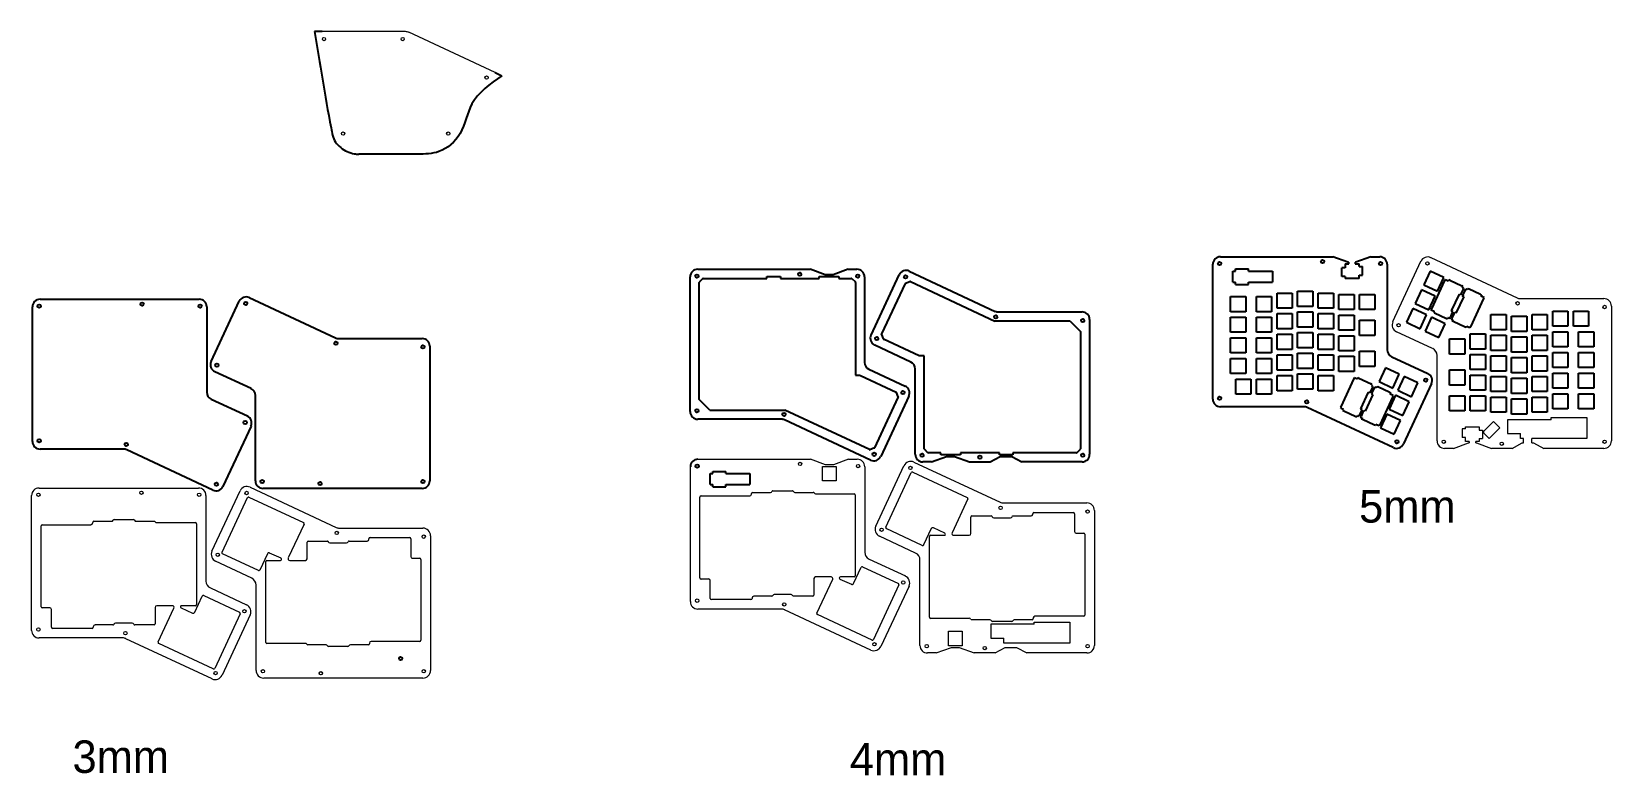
# Model space of a CAD drawing. Header units: millimetres. Extents: x -382 to 1077, y -81 to 606.
import ezdxf

# ---------------------------------------------------------------- set-up
doc = ezdxf.new("R2010")
doc.units = ezdxf.units.MM
doc.layers.get('0').update_dxf_attribs({"lineweight": 25, "true_color": 0xffffff})
doc.layers.add('隅弇啣2mm', color=4, linetype='Continuous')

msp = doc.modelspace()

# ---------------------------------------------------------------- linework, layer by layer
for p, q in [((-113.5, 605.7), (-120.5, 605.7)), ((46.2, 568), (52.5, 565)), ((-25.4, 492.6), (-79.6, 492.6)), ((923.3, 376.1), (923.7, 377)), ((923.7, 377), (924.6, 376.6)), ((927.2, 376.7), (926.8, 375.8)), ((928.1, 376.3), (927.2, 376.7)), ((940, 370.7), (939.1, 371.1)), ((939.6, 369.8), (940, 370.7)), ((940.9, 369), (940, 369.4)), ((940.5, 368.1), (940.9, 369)), ((942.2, 367.3), (942.6, 368.2)), ((942.6, 368.2), (943.5, 367.8)), ((944, 367.7), (944.4, 368.6)), ((944.4, 368.6), (945.3, 368.2)), ((937.9, 362.6), (937, 363.1)), ((938.4, 363.6), (937.9, 362.6)), ((940.1, 362.8), (939.6, 361.8)), ((939.6, 361.8), (940.5, 361.4)), ((956.4, 363.1), (957.3, 362.6)), ((957.3, 362.6), (956.9, 361.7)), ((959.8, 360.2), (958.8, 360.6)), ((959.3, 359.3), (959.8, 360.2)), ((911.1, 349.9), (910.7, 349)), ((910.7, 349), (911.6, 348.6)), ((913.5, 347.5), (913.1, 346.6)), ((913.1, 346.6), (914, 346.1)), ((925.1, 341), (926, 340.6)), ((926, 340.6), (926.4, 341.5)), ((926.9, 341.4), (927.8, 341)), ((927.8, 341), (928.3, 341.9)), ((929.5, 340.2), (930, 341.1)), ((930.4, 339.8), (929.5, 340.2)), ((930.8, 347.4), (929.9, 347.8)), ((930.4, 346.4), (930.8, 347.4)), ((930.4, 338.5), (930.8, 339.4)), ((931.3, 338.1), (930.4, 338.5)), ((932.1, 345.7), (932.5, 346.6)), ((932.5, 346.6), (933.4, 346.1)), ((943.3, 332.5), (942.3, 332.9)), ((943.7, 333.4), (943.3, 332.5)), ((946.7, 332.2), (945.8, 332.6)), ((947.1, 333.1), (946.7, 332.2)), ((839.5, 285.6), (839.9, 286.5)), ((839.9, 286.5), (840.8, 286.1)), ((843.3, 286.2), (842.9, 285.3)), ((844.2, 285.8), (843.3, 286.2)), ((856.2, 280.2), (855.3, 280.7)), ((855.8, 279.3), (856.2, 280.2)), ((857.1, 278.5), (856.1, 279)), ((856.6, 277.6), (857.1, 278.5)), ((858.3, 276.8), (858.8, 277.7)), ((858.8, 277.7), (859.7, 277.3)), ((860.2, 277.3), (860.6, 278.2)), ((860.6, 278.2), (861.5, 277.8)), ((854.1, 272.2), (853.2, 272.6)), ((854.5, 273.1), (854.1, 272.2)), ((856.2, 272.3), (855.8, 271.4)), ((855.8, 271.4), (856.7, 271)), ((872.6, 272.6), (873.5, 272.2)), ((873.5, 272.2), (873.1, 271.3)), ((875.9, 269.7), (875, 270.2)), ((875.5, 268.8), (875.9, 269.7)), ((827.3, 259.5), (826.8, 258.6)), ((826.8, 258.6), (827.7, 258.1)), ((829.7, 257), (829.3, 256.1)), ((829.3, 256.1), (830.2, 255.7)), ((841.3, 250.5), (842.2, 250.1)), ((842.2, 250.1), (842.6, 251)), ((843.1, 251), (844, 250.6)), ((844, 250.6), (844.4, 251.5)), ((845.7, 249.8), (846.1, 250.7)), ((846.6, 249.3), (845.7, 249.8)), ((847, 256.9), (846.1, 257.3)), ((846.5, 256), (847, 256.9)), ((846.6, 248.1), (847, 249)), ((848.2, 255.2), (848.7, 256.1)), ((848.7, 256.1), (849.6, 255.7)), ((847.5, 247.6), (846.6, 248.1)), ((859.4, 242.1), (858.5, 242.5)), ((859.8, 243), (859.4, 242.1)), ((862.9, 241.8), (862, 242.2)), ((863.3, 242.7), (862.9, 241.8))]:
    msp.add_line(p, q)
at = {"linetype": 'Continuous', "lineweight": 0}
msp.add_line((-36.4, 605.7), (-113.5, 605.7), dxfattribs=at)
at = {"color": 0, "linetype": 'Continuous', "lineweight": 0}
for p, q in [((46.2, 568), (-33.4, 605.1)), ((233.6, 211), (337.5, 211)), ((351.4, 205.9), (337.5, 211)), ((348.7, 190.9), (348.7, 204.4)), ((348.7, 204.4), (361.4, 204.4)), ((358.7, 205.9), (351.4, 205.9)), ((351.9, 205.9), (351.4, 205.9)), ((358.7, 205.9), (357.9, 205.9)), ((372.6, 211), (358.7, 205.9)), ((361.4, 204.4), (361.4, 190.9)), ((372.6, 211), (380.7, 211)), ((397.9, 149.2), (423.8, 204.9)), ((433.1, 208.3), (512.7, 171.2)), ((226.6, 79.6), (226.6, 204)), ((361.4, 190.9), (348.7, 190.9)), ((387.7, 204), (387.7, 125.1)), ((407.2, 148.2), (430.7, 198.6)), ((432, 199.1), (482.4, 175.6)), ((-381.9, 53), (-381.9, 177.4)), ((-374.9, 184.4), (-227.8, 184.4)), ((-220.8, 177.4), (-220.8, 98.5)), ((-215.3, 126.1), (-189.3, 181.7)), ((-206, 125.1), (-182.5, 175.5)), ((-181.1, 176), (-130.7, 152.5)), ((-180, 185.1), (-100.5, 148)), ((235.5, 101.4), (235.5, 176.1)), ((236.5, 177.1), (281.5, 177.1)), ((283.1, 178.7), (283.1, 179.3)), ((284.1, 180.3), (300.6, 180.3)), ((302.9, 181.9), (320.8, 181.9)), ((323.2, 180.3), (340, 180.3)), ((342.2, 179), (377.8, 179)), ((378.8, 178), (378.8, 112.7)), ((378.8, 178), (378.8, 103.3)), ((482.9, 174.3), (468.3, 143)), ((515.7, 170.6), (592.8, 170.6)), ((542.9, 160.1), (542.9, 160.7)), ((543.9, 161.8), (580.4, 161.8)), ((581.5, 160.7), (581.5, 144.2)), ((599.8, 163.6), (599.8, 39.1)), ((-373, 74.8), (-373, 149.5)), ((-372, 150.5), (-327, 150.5)), ((-325.4, 152.1), (-325.4, 152.7)), ((-324.4, 153.7), (-307.9, 153.7)), ((-305.6, 155.3), (-287.7, 155.3)), ((-285.3, 153.7), (-268.5, 153.7)), ((-266.3, 152.5), (-230.7, 152.5)), ((-229.7, 151.4), (-229.7, 86.1)), ((-229.7, 151.4), (-229.7, 76.8)), ((-130.2, 151.1), (-144.8, 119.8)), ((-97.5, 147.4), (-20.4, 147.4)), ((440.8, 131.4), (407.6, 146.9)), ((449.1, 146.9), (442.1, 131.9)), ((461.6, 142.7), (451.1, 147.6)), ((485.7, 142.3), (485.7, 157.6)), ((486.7, 158.6), (504.4, 158.6)), ((506.8, 157), (522.3, 157)), ((524.6, 158.6), (541.3, 158.6)), ((-127.4, 119.1), (-127.4, 134.4)), ((-126.4, 135.4), (-108.7, 135.4)), ((-106.4, 133.8), (-90.9, 133.8)), ((-88.5, 135.4), (-71.8, 135.4)), ((-70.3, 136.9), (-70.3, 137.6)), ((-69.3, 138.6), (-32.7, 138.6)), ((-31.7, 137.6), (-31.7, 121.1)), ((-13.4, 140.4), (-13.4, 16)), ((434.7, 124.4), (401.2, 139.9)), ((447.6, 65.1), (447.6, 139.8)), ((448.6, 140.8), (461.2, 140.8)), ((469.7, 140.8), (484.2, 140.8)), ((583, 142.7), (589.9, 142.7)), ((590.9, 141.7), (590.9, 67)), ((-178.5, 101.2), (-211.9, 116.8)), ((-172.4, 108.2), (-205.5, 123.7)), ((-164, 123.7), (-171, 108.7)), ((-164.5, 117.6), (-152, 117.6)), ((-151.5, 119.6), (-162, 124.4)), ((-143.5, 117.6), (-129, 117.6)), ((-30.2, 119.5), (-23.3, 119.5)), ((-22.3, 118.5), (-22.3, 43.8)), ((391.8, 118.8), (425.2, 103.2)), ((438.7, 39.1), (438.7, 118)), ((447.6, 65.1), (447.6, 130.4)), ((-165.5, 41.9), (-165.6, 107.2)), ((-165.5, 41.9), (-165.5, 116.6)), ((356.7, 102.3), (342.2, 102.3)), ((377.8, 102.3), (365.2, 102.3)), ((377.3, 96.3), (384.3, 111.2)), ((385.6, 111.7), (418.8, 96.2)), ((-216.7, 92.2), (-183.3, 76.6)), ((-174.5, 16), (-174.5, 94.8)), ((243.4, 100.4), (236.5, 100.4)), ((245, 82.4), (245, 98.9)), ((340.7, 100.8), (340.7, 85.6)), ((343.5, 68.9), (358.1, 100.2)), ((364.8, 100.4), (375.3, 95.5)), ((419.3, 94.9), (395.8, 44.5)), ((428.6, 93.9), (402.6, 38.2)), ((-365.1, 73.8), (-372, 73.8)), ((-267.8, 74.2), (-267.8, 59)), ((-251.8, 75.7), (-266.3, 75.7)), ((-265, 42.3), (-250.4, 73.6)), ((-243.7, 73.8), (-233.2, 68.9)), ((-230.7, 75.7), (-243.3, 75.7)), ((-231.2, 69.7), (-224.2, 84.6)), ((-222.9, 85.1), (-189.7, 69.7)), ((282.6, 81.4), (246, 81.4)), ((283.6, 83), (283.6, 82.4)), ((301.8, 84.5), (285.1, 84.5)), ((319.6, 86.1), (304.1, 86.1)), ((339.7, 84.5), (322, 84.5)), ((-363.5, 55.8), (-363.5, 72.3)), ((-288.9, 59.6), (-304.4, 59.6)), ((-189.2, 68.3), (-212.7, 17.9)), ((-180, 67.3), (-205.9, 11.6)), ((310.8, 72.6), (233.6, 72.6)), ((393.3, 34.8), (313.7, 71.9)), ((394.4, 44), (344, 67.5)), ((484.2, 64.1), (448.6, 64.1)), ((503.2, 62.8), (486.4, 62.8)), ((504, 58.7), (504, 45.9)), ((544.2, 58.7), (504, 58.7)), ((523.5, 61.2), (505.6, 61.2)), ((542.3, 62.8), (525.8, 62.8)), ((543.4, 64.5), (543.4, 63.8)), ((544.2, 60.7), (577, 60.7)), ((544.2, 58.7), (544.2, 60.7)), ((589.9, 66), (544.9, 66)), ((577, 60.7), (577, 41.2)), ((-297.7, 46), (-374.9, 46)), ((-326, 54.8), (-362.5, 54.8)), ((-324.9, 56.4), (-324.9, 55.8)), ((-306.7, 58), (-323.4, 58)), ((-215.2, 8.2), (-294.8, 45.3)), ((-268.8, 58), (-286.5, 58)), ((465, 38.7), (465, 52.2)), ((465, 52.2), (477.7, 52.2)), ((477.7, 52.2), (477.7, 38.7)), ((504, 45.9), (516, 45.9)), ((516, 41.2), (516, 45.9)), ((-214.1, 17.4), (-264.5, 40.9)), ((-129, 40.9), (-164.5, 40.9)), ((-109.9, 39.6), (-126.8, 39.6)), ((-89.7, 38.1), (-107.6, 38.1)), ((-70.8, 39.6), (-87.3, 39.6)), ((-69.8, 41.3), (-69.8, 40.7)), ((-23.3, 42.8), (-68.3, 42.8)), ((453.8, 32.1), (445.7, 32.1)), ((453.8, 32.1), (467.7, 37.2)), ((477.7, 38.7), (465, 38.7)), ((467.7, 37.2), (475, 37.2)), ((467.7, 37.2), (468.5, 37.2)), ((474.5, 37.2), (475, 37.2)), ((475, 37.2), (488.9, 32.1)), ((508, 32.1), (488.9, 32.1)), ((508, 32.1), (517.3, 37.2)), ((577, 41.2), (516, 41.2)), ((517.3, 37.2), (528, 37.2)), ((517.3, 37.2), (518.8, 37.2)), ((526.5, 37.2), (528, 37.2)), ((528, 37.2), (537.3, 32.1)), ((592.8, 32.1), (537.3, 32.1)), ((-20.4, 9), (-167.5, 9))]:
    msp.add_line(p, q, dxfattribs=at)
at = {"color": 0}
for p, q in [((716.2, 397.9), (820.1, 397.9)), ((834, 392.8), (820.1, 397.9)), ((855.2, 397.9), (841.3, 392.8)), ((855.2, 397.9), (863.3, 397.9)), ((233.4, 386.3), (337.3, 386.3)), ((351.2, 381.2), (337.3, 386.3)), ((358.5, 381.2), (351.2, 381.2)), ((372.4, 386.3), (358.5, 381.2)), ((372.4, 386.3), (380.5, 386.3)), ((393.5, 325.6), (419.4, 381.3)), ((428.7, 384.6), (508.3, 347.5)), ((709.2, 266.4), (709.2, 390.9)), ((727.6, 384.6), (730.1, 384.6)), ((727.6, 374.4), (727.6, 384.6)), ((730.1, 384.6), (730.1, 386.6)), ((730.1, 386.6), (742.1, 386.6)), ((742.1, 384.6), (742.1, 386.6)), ((742.1, 384.6), (764.2, 384.6)), ((764.2, 384.6), (764.2, 374.4)), ((831.5, 387.7), (828.5, 387.7)), ((828.5, 379.8), (828.5, 387.7)), ((831.5, 379.8), (828.5, 379.8)), ((831.5, 391.3), (831.5, 387.7)), ((831.5, 391.3), (834.8, 391.3)), ((831.5, 379.8), (831.5, 377.8)), ((834, 392.8), (834.8, 392.8)), ((834.8, 391.3), (834.8, 392.8)), ((840.8, 392.8), (841.3, 392.8)), ((840.8, 392.8), (840.8, 391.3)), ((840.8, 391.3), (844.3, 391.3)), ((844.3, 388.8), (844.3, 391.3)), ((844.3, 388.8), (847.3, 388.8)), ((844.3, 377.8), (844.3, 380.8)), ((844.3, 380.8), (847.3, 380.8)), ((847.3, 380.8), (847.3, 388.8)), ((870.3, 390.9), (870.3, 312)), ((910, 384.6), (904.1, 371.9)), ((922.6, 378.7), (910, 384.6)), ((226.4, 254.9), (226.4, 379.3)), ((387.5, 379.3), (387.5, 300.4)), ((727.6, 374.4), (730.1, 374.4)), ((730.1, 372.4), (730.1, 374.4)), ((730.1, 372.4), (742.1, 372.4)), ((742.1, 372.4), (742.1, 374.4)), ((742.1, 374.4), (764.2, 374.4)), ((787.5, 366), (801.5, 366)), ((787.5, 352), (787.5, 366)), ((801.5, 366), (801.5, 352)), ((844.3, 377.8), (831.5, 377.8)), ((901.9, 367.3), (896, 354.7)), ((914.6, 361.4), (901.9, 367.3)), ((904.1, 371.9), (916.7, 366)), ((916.7, 366), (922.6, 378.7)), ((-381.1, 227.3), (-381.1, 351.7)), ((-374.1, 358.7), (-227.1, 358.7)), ((-220.1, 351.7), (-220.1, 272.8)), ((-216, 301.1), (-190.1, 356.8)), ((-180.8, 360.2), (-101.2, 323.1)), ((725.6, 361.2), (739.6, 361.2)), ((725.6, 347.2), (725.6, 361.2)), ((739.6, 361.2), (739.6, 347.2)), ((749.4, 361.2), (763.4, 361.2)), ((749.4, 347.2), (749.4, 361.2)), ((763.4, 361.2), (763.4, 347.2)), ((768.5, 364.4), (782.5, 364.4)), ((768.5, 350.4), (768.5, 364.4)), ((782.5, 350.4), (768.5, 350.4)), ((782.5, 364.4), (782.5, 350.4)), ((801.5, 352), (787.5, 352)), ((806.6, 364.4), (820.6, 364.4)), ((806.6, 350.4), (806.6, 364.4)), ((820.6, 350.4), (806.6, 350.4)), ((820.6, 364.4), (820.6, 350.4)), ((825.6, 363.1), (839.6, 363.1)), ((825.6, 349.1), (825.6, 363.1)), ((839.6, 363.1), (839.6, 349.1)), ((844.7, 363.1), (858.7, 363.1)), ((844.7, 349.1), (844.7, 363.1)), ((858.7, 363.1), (858.7, 349.1)), ((896, 354.7), (908.7, 348.8)), ((908.7, 348.8), (914.6, 361.4)), ((511.3, 346.9), (588.4, 346.9)), ((595.4, 339.9), (595.4, 215.5)), ((739.6, 347.2), (725.6, 347.2)), ((725.6, 342.2), (739.6, 342.2)), ((725.6, 328.2), (725.6, 342.2)), ((739.6, 342.2), (739.6, 328.2)), ((763.4, 347.2), (749.4, 347.2)), ((749.4, 342.2), (763.4, 342.2)), ((749.4, 328.2), (749.4, 342.2)), ((763.4, 342.2), (763.4, 328.2)), ((768.5, 345.4), (782.5, 345.4)), ((768.5, 331.4), (768.5, 345.4)), ((782.5, 345.4), (782.5, 331.4)), ((787.5, 346.9), (801.5, 346.9)), ((787.5, 332.9), (787.5, 346.9)), ((801.5, 346.9), (801.5, 332.9)), ((806.6, 345.4), (820.6, 345.4)), ((806.6, 331.4), (806.6, 345.4)), ((820.6, 345.4), (820.6, 331.4)), ((839.6, 349.1), (825.6, 349.1)), ((825.6, 344.1), (839.6, 344.1)), ((825.6, 330.1), (825.6, 344.1)), ((839.6, 344.1), (839.6, 330.1)), ((858.7, 349.1), (844.7, 349.1)), ((844.7, 339.3), (858.7, 339.3)), ((844.7, 325.3), (844.7, 339.3)), ((858.7, 339.3), (858.7, 325.3)), ((893.9, 350.1), (888, 337.4)), ((888, 337.4), (900.6, 331.5)), ((906.5, 344.2), (893.9, 350.1)), ((900.6, 331.5), (906.5, 344.2)), ((911.1, 342), (905.2, 329.3)), ((923.8, 336.1), (911.1, 342)), ((917.9, 323.4), (923.8, 336.1)), ((966, 344.5), (980, 344.5)), ((966, 330.5), (966, 344.5)), ((980, 344.5), (980, 330.5)), ((985.1, 342.9), (999.1, 342.9)), ((985.1, 328.9), (985.1, 342.9)), ((999.1, 342.9), (999.1, 328.9)), ((1004.1, 344.5), (1018.1, 344.5)), ((1004.1, 330.5), (1004.1, 344.5)), ((1018.1, 344.5), (1018.1, 330.5)), ((1023.2, 347.7), (1037.2, 347.7)), ((1023.2, 333.7), (1023.2, 347.7)), ((1037.2, 347.7), (1037.2, 333.7)), ((1042.2, 347.7), (1056.2, 347.7)), ((1042.2, 333.7), (1042.2, 347.7)), ((1056.2, 347.7), (1056.2, 333.7)), ((-98.2, 322.4), (-21.1, 322.4)), ((739.6, 328.2), (725.6, 328.2)), ((725.6, 323.1), (739.6, 323.1)), ((725.6, 309.1), (725.6, 323.1)), ((739.6, 323.1), (739.6, 309.1)), ((763.4, 328.2), (749.4, 328.2)), ((749.4, 323.1), (763.4, 323.1)), ((749.4, 309.1), (749.4, 323.1)), ((763.4, 323.1), (763.4, 309.1)), ((782.5, 331.4), (768.5, 331.4)), ((768.5, 326.3), (782.5, 326.3)), ((768.5, 312.3), (768.5, 326.3)), ((782.5, 326.3), (782.5, 312.3)), ((801.5, 332.9), (787.5, 332.9)), ((787.5, 327.9), (801.5, 327.9)), ((787.5, 313.9), (787.5, 327.9)), ((801.5, 327.9), (801.5, 313.9)), ((820.6, 331.4), (806.6, 331.4)), ((806.6, 326.3), (820.6, 326.3)), ((806.6, 312.3), (806.6, 326.3)), ((820.6, 326.3), (820.6, 312.3)), ((839.6, 330.1), (825.6, 330.1)), ((825.6, 325), (839.6, 325)), ((825.6, 311), (825.6, 325)), ((839.6, 325), (839.6, 311)), ((858.7, 325.3), (844.7, 325.3)), ((905.2, 329.3), (917.9, 323.4)), ((927.9, 322), (941.9, 322)), ((927.9, 308), (927.9, 322)), ((941.9, 322), (941.9, 308)), ((947, 326.7), (961, 326.7)), ((947, 312.7), (947, 326.7)), ((961, 326.7), (961, 312.7)), ((980, 330.5), (966, 330.5)), ((966, 325.5), (980, 325.5)), ((966, 311.5), (966, 325.5)), ((980, 325.5), (980, 311.5)), ((999.1, 328.9), (985.1, 328.9)), ((985.1, 323.9), (999.1, 323.9)), ((985.1, 309.9), (985.1, 323.9)), ((999.1, 323.9), (999.1, 309.9)), ((1018.1, 330.5), (1004.1, 330.5)), ((1004.1, 325.5), (1018.1, 325.5)), ((1004.1, 311.5), (1004.1, 325.5)), ((1018.1, 325.5), (1018.1, 311.5)), ((1037.2, 333.7), (1023.2, 333.7)), ((1023.2, 328.6), (1037.2, 328.6)), ((1023.2, 314.6), (1023.2, 328.6)), ((1037.2, 328.6), (1037.2, 314.6)), ((1056.2, 333.7), (1042.2, 333.7)), ((1047, 328.6), (1061, 328.6)), ((1047, 314.6), (1047, 328.6)), ((1061, 328.6), (1061, 314.6)), ((-14.1, 315.4), (-14.1, 191)), ((430.3, 300.7), (396.9, 316.3)), ((739.6, 309.1), (725.6, 309.1)), ((763.4, 309.1), (749.4, 309.1)), ((782.5, 312.3), (768.5, 312.3)), ((768.5, 307.3), (782.5, 307.3)), ((768.5, 293.3), (768.5, 307.3)), ((782.5, 307.3), (782.5, 293.3)), ((801.5, 313.9), (787.5, 313.9)), ((787.5, 308.8), (801.5, 308.8)), ((787.5, 294.8), (787.5, 308.8)), ((801.5, 308.8), (801.5, 294.8)), ((820.6, 312.3), (806.6, 312.3)), ((806.6, 307.3), (820.6, 307.3)), ((806.6, 293.3), (806.6, 307.3)), ((820.6, 307.3), (820.6, 293.3)), ((839.6, 311), (825.6, 311)), ((844.7, 310.7), (858.7, 310.7)), ((844.7, 296.7), (844.7, 310.7)), ((858.7, 310.7), (858.7, 296.7)), ((941.9, 308), (927.9, 308)), ((961, 312.7), (947, 312.7)), ((947, 307.7), (961, 307.7)), ((947, 293.7), (947, 307.7)), ((961, 307.7), (961, 293.7)), ((980, 311.5), (966, 311.5)), ((999.1, 309.9), (985.1, 309.9)), ((1018.1, 311.5), (1004.1, 311.5)), ((1037.2, 314.6), (1023.2, 314.6)), ((1023.2, 309.6), (1037.2, 309.6)), ((1023.2, 295.6), (1023.2, 309.6)), ((1037.2, 309.6), (1037.2, 295.6)), ((1061, 314.6), (1047, 314.6)), ((1047, 309.6), (1061, 309.6)), ((1047, 295.6), (1047, 309.6)), ((1061, 309.6), (1061, 295.6)), ((391.5, 294.1), (424.9, 278.5)), ((434.3, 215.5), (434.3, 294.3)), ((725.6, 304.1), (739.6, 304.1)), ((725.6, 290.1), (725.6, 304.1)), ((739.6, 304.1), (739.6, 290.1)), ((749.4, 304.1), (763.4, 304.1)), ((749.4, 290.1), (749.4, 304.1)), ((763.4, 304.1), (763.4, 290.1)), ((782.5, 293.3), (768.5, 293.3)), ((801.5, 294.8), (787.5, 294.8)), ((820.6, 293.3), (806.6, 293.3)), ((825.6, 306), (839.6, 306)), ((825.6, 292), (825.6, 306)), ((839.6, 292), (825.6, 292)), ((839.6, 306), (839.6, 292)), ((858.7, 296.7), (844.7, 296.7)), ((868.7, 295.3), (862.8, 282.6)), ((881.4, 289.4), (868.7, 295.3)), ((874.4, 305.6), (907.8, 290.1)), ((927.9, 293.4), (941.9, 293.4)), ((927.9, 279.4), (927.9, 293.4)), ((941.9, 293.4), (941.9, 279.4)), ((961, 293.7), (947, 293.7)), ((966, 306.4), (980, 306.4)), ((966, 292.4), (966, 306.4)), ((980, 292.4), (966, 292.4)), ((980, 306.4), (980, 292.4)), ((985.1, 304.8), (999.1, 304.8)), ((985.1, 290.8), (985.1, 304.8)), ((999.1, 304.8), (999.1, 290.8)), ((1004.1, 306.4), (1018.1, 306.4)), ((1004.1, 292.4), (1004.1, 306.4)), ((1018.1, 292.4), (1004.1, 292.4)), ((1018.1, 306.4), (1018.1, 292.4)), ((1037.2, 295.6), (1023.2, 295.6)), ((1061, 295.6), (1047, 295.6)), ((-179.2, 276.2), (-212.6, 291.8)), ((739.6, 290.1), (725.6, 290.1)), ((730.4, 285), (744.4, 285)), ((730.4, 271), (730.4, 285)), ((744.4, 285), (744.4, 271)), ((763.4, 290.1), (749.4, 290.1)), ((749.4, 285), (763.4, 285)), ((749.4, 271), (749.4, 285)), ((763.4, 285), (763.4, 271)), ((768.5, 288.2), (782.5, 288.2)), ((768.5, 274.2), (768.5, 288.2)), ((782.5, 288.2), (782.5, 274.2)), ((787.5, 289.8), (801.5, 289.8)), ((787.5, 275.8), (787.5, 289.8)), ((801.5, 289.8), (801.5, 275.8)), ((806.6, 288.2), (820.6, 288.2)), ((806.6, 274.2), (806.6, 288.2)), ((806.6, 288.2), (820.6, 288.2)), ((806.6, 274.2), (806.6, 288.2)), ((820.6, 288.2), (820.6, 274.2)), ((820.6, 288.2), (820.6, 274.2)), ((862.8, 282.6), (875.5, 276.7)), ((875.5, 276.7), (881.4, 289.4)), ((886, 287.3), (880.1, 274.6)), ((911.2, 280.8), (885.2, 225.1)), ((898.6, 281.4), (886, 287.3)), ((892.7, 268.7), (898.6, 281.4)), ((941.9, 279.4), (927.9, 279.4)), ((947, 288.6), (961, 288.6)), ((947, 274.6), (947, 288.6)), ((961, 288.6), (961, 274.6)), ((966, 287.4), (980, 287.4)), ((966, 273.4), (966, 287.4)), ((980, 287.4), (980, 273.4)), ((999.1, 290.8), (985.1, 290.8)), ((985.1, 285.8), (999.1, 285.8)), ((985.1, 271.8), (985.1, 285.8)), ((999.1, 285.8), (999.1, 271.8)), ((1004.1, 287.4), (1018.1, 287.4)), ((1004.1, 273.4), (1004.1, 287.4)), ((1018.1, 287.4), (1018.1, 273.4)), ((1023.2, 290.5), (1037.2, 290.5)), ((1023.2, 276.5), (1023.2, 290.5)), ((1037.2, 290.5), (1037.2, 276.5)), ((1047, 290.5), (1061, 290.5)), ((1047, 276.5), (1047, 290.5)), ((1061, 290.5), (1061, 276.5)), ((-216, 266.5), (-182.6, 250.9)), ((-175.2, 191), (-175.2, 269.9)), ((428.3, 269.2), (402.4, 213.5)), ((744.4, 271), (730.4, 271)), ((763.4, 271), (749.4, 271)), ((782.5, 274.2), (768.5, 274.2)), ((801.5, 275.8), (787.5, 275.8)), ((820.6, 274.2), (806.6, 274.2)), ((820.6, 274.2), (806.6, 274.2)), ((877.9, 270), (872, 257.3)), ((890.6, 264.1), (877.9, 270)), ((880.1, 274.6), (892.7, 268.7)), ((884.7, 251.4), (890.6, 264.1)), ((927.9, 269.6), (941.9, 269.6)), ((927.9, 255.6), (927.9, 269.6)), ((941.9, 269.6), (941.9, 255.6)), ((961, 274.6), (947, 274.6)), ((947, 269.6), (961, 269.6)), ((947, 255.6), (947, 269.6)), ((961, 269.6), (961, 255.6)), ((980, 273.4), (966, 273.4)), ((966, 268.3), (980, 268.3)), ((966, 254.3), (966, 268.3)), ((980, 268.3), (980, 254.3)), ((999.1, 271.8), (985.1, 271.8)), ((985.1, 266.7), (999.1, 266.7)), ((985.1, 252.7), (985.1, 266.7)), ((999.1, 266.7), (999.1, 252.7)), ((1018.1, 273.4), (1004.1, 273.4)), ((1004.1, 268.3), (1018.1, 268.3)), ((1004.1, 254.3), (1004.1, 268.3)), ((1018.1, 268.3), (1018.1, 254.3)), ((1037.2, 276.5), (1023.2, 276.5)), ((1023.2, 271.5), (1037.2, 271.5)), ((1023.2, 257.5), (1023.2, 271.5)), ((1037.2, 271.5), (1037.2, 257.5)), ((1061, 276.5), (1047, 276.5)), ((1047, 271.5), (1061, 271.5)), ((1047, 257.5), (1047, 271.5)), ((1061, 271.5), (1061, 257.5)), ((793.4, 259.4), (716.2, 259.4)), ((875.9, 221.7), (796.3, 258.8)), ((869.9, 252.7), (864, 240.1)), ((882.5, 246.8), (869.9, 252.7)), ((872, 257.3), (884.7, 251.4)), ((941.9, 255.6), (927.9, 255.6)), ((961, 255.6), (947, 255.6)), ((980, 254.3), (966, 254.3)), ((999.1, 252.7), (985.1, 252.7)), ((1018.1, 254.3), (1004.1, 254.3)), ((1037.2, 257.5), (1023.2, 257.5)), ((1061, 257.5), (1047, 257.5)), ((-179.2, 241.6), (-205.2, 185.9)), ((310.5, 247.9), (233.4, 247.9)), ((393.1, 210.1), (313.5, 247.2)), ((864, 240.1), (876.6, 234.2)), ((876.6, 234.2), (882.5, 246.8)), ((-297, 220.3), (-374.1, 220.3)), ((-214.5, 182.5), (-294, 219.6)), ((449.4, 208.5), (441.3, 208.5)), ((449.4, 208.5), (463.3, 213.6)), ((463.3, 213.6), (470.6, 213.6)), ((470.6, 213.6), (484.5, 208.5)), ((484.5, 208.5), (503.6, 208.5)), ((503.6, 208.5), (512.9, 213.6)), ((512.9, 213.6), (523.6, 213.6)), ((523.6, 213.6), (532.9, 208.5)), ((588.4, 208.5), (532.9, 208.5)), ((244.9, 197.7), (247.4, 197.7)), ((244.9, 187.5), (244.9, 197.7)), ((247.4, 197.7), (247.4, 199.7)), ((247.4, 199.7), (259.4, 199.7)), ((259.4, 197.7), (259.4, 199.7)), ((259.4, 197.7), (281.6, 197.7)), ((281.6, 197.7), (281.6, 187.5)), ((-21.1, 184), (-168.2, 184)), ((244.9, 187.5), (247.4, 187.5)), ((247.4, 185.5), (247.4, 187.5)), ((247.4, 185.5), (259.4, 185.5)), ((259.4, 185.5), (259.4, 187.5)), ((259.4, 187.5), (281.6, 187.5))]:
    msp.add_line(p, q, dxfattribs=at)
at = {"color": 0, "linetype": 'Continuous', "lineweight": 5}
for p, q in [((910.7, 397.1), (990.3, 360)), ((875.4, 338), (901.4, 393.7)), ((993.2, 359.3), (1070.3, 359.3)), ((1077.3, 352.3), (1077.3, 227.9)), ((923.4, 335.2), (923.8, 336.1)), ((912.2, 313.1), (878.8, 328.7)), ((916.3, 227.9), (916.3, 306.8)), ((1021.8, 249.5), (1054.5, 249.5)), ((1021.8, 247.5), (1021.8, 249.5)), ((1054.5, 249.5), (1054.5, 230)), ((939.5, 239), (939.5, 231)), ((942.5, 239), (939.5, 239)), ((942.5, 241), (955.3, 241)), ((942.5, 239), (942.5, 241)), ((955.3, 241), (955.3, 237.9)), ((955.3, 237.9), (958.3, 237.9)), ((958.3, 237.9), (958.3, 230)), ((959.5, 237), (968.4, 245.9)), ((959.5, 235), (959.5, 237)), ((964.3, 230.2), (959.5, 235)), ((964.3, 230.2), (974.2, 240.1)), ((974.2, 240.1), (968.4, 245.9)), ((981.5, 247.5), (981.5, 234.6)), ((1021.8, 247.5), (981.5, 247.5)), ((981.5, 234.6), (993.5, 234.6)), ((993.5, 230), (993.5, 234.6)), ((931.4, 220.9), (923.3, 220.9)), ((931.4, 220.9), (945.3, 226)), ((942.5, 231), (939.5, 231)), ((942.5, 227.5), (942.5, 231)), ((946, 227.5), (942.5, 227.5)), ((945.3, 226), (946, 226)), ((946, 227.5), (946, 226)), ((952, 226), (952, 227.5)), ((955.3, 227.5), (952, 227.5)), ((952, 226), (952.6, 226)), ((952.6, 226), (966.5, 220.9)), ((955.3, 230), (958.3, 230)), ((955.3, 230), (955.3, 227.5)), ((985.6, 220.9), (966.5, 220.9)), ((985.6, 220.9), (994.9, 226)), ((996.3, 230), (993.5, 230)), ((994.8, 226), (996.3, 226)), ((996.3, 226), (996.3, 230)), ((1004, 226), (1004, 230)), ((1054.5, 230), (1004, 230)), ((1004, 226), (1005.5, 226)), ((1005.5, 226), (1014.8, 220.9)), ((1070.3, 220.9), (1014.8, 220.9))]:
    msp.add_line(p, q, dxfattribs=at)
at = {"color": 7, "true_color": 0xffffff}
for p, q in [((297.3, 377.9), (297.3, 379.7)), ((297.3, 379.7), (309.8, 379.7)), ((309.8, 379.7), (309.8, 377.9)), ((345.7, 377.9), (345.7, 379.7)), ((345.7, 379.7), (363.8, 379.7)), ((363.8, 379.7), (363.8, 377.9)), ((234.9, 374.6), (234.8, 374.4)), ((234.8, 374.4), (234.8, 374.2)), ((234.8, 266.1), (234.8, 374.2)), ((238.1, 377.8), (234.9, 374.6)), ((238.3, 377.9), (238.1, 377.8)), ((238.5, 377.9), (238.3, 377.9)), ((238.5, 377.9), (297.3, 377.9)), ((309.8, 377.9), (345.7, 377.9)), ((363.8, 377.9), (375.4, 377.9)), ((375.6, 377.9), (375.4, 377.9)), ((375.8, 377.7), (375.6, 377.9)), ((375.8, 377.7), (379, 374.6)), ((379.1, 374.4), (379, 374.6)), ((379.1, 374.2), (379.1, 374.4)), ((379.1, 374.2), (379.1, 288.5)), ((424.9, 373.1), (403.2, 326.6)), ((425, 373.3), (424.9, 373.1)), ((425.2, 373.4), (425, 373.3)), ((425.2, 373.4), (429.4, 374.9)), ((429.6, 375), (429.4, 374.9)), ((429.8, 374.9), (429.6, 375)), ((429.8, 374.9), (507.8, 338.5)), ((508.2, 338.5), (507.8, 338.5)), ((577.2, 338.5), (508.2, 338.5)), ((577.3, 338.4), (577.2, 338.5)), ((577.3, 338.4), (586.9, 328.8)), ((403.2, 326.6), (403.1, 326.4)), ((403.2, 326.2), (403.1, 326.4)), ((403.1, 326.4), (403.1, 326.4)), ((403.2, 326.2), (404.7, 322)), ((404.7, 322), (404.8, 321.8)), ((404.8, 321.8), (405, 321.7)), ((438.1, 306.3), (405, 321.7)), ((586.9, 328.8), (587, 328.7)), ((587, 328.7), (587, 220.5)), ((438.2, 306.3), (438.1, 306.3)), ((438.3, 306.3), (438.2, 306.3)), ((442.7, 306.3), (438.3, 306.3)), ((442.7, 220.5), (442.7, 306.3)), ((379.1, 288.5), (383.5, 288.5)), ((383.5, 288.5), (383.6, 288.5)), ((383.6, 288.5), (383.7, 288.4)), ((383.7, 288.4), (416.8, 273)), ((234.9, 265.9), (234.8, 266.1)), ((244.5, 256.4), (234.9, 265.9)), ((396.9, 221.6), (418.6, 268.1)), ((417, 272.9), (416.8, 273)), ((417.1, 272.7), (417, 272.9)), ((418.6, 268.5), (417.1, 272.7)), ((418.6, 268.5), (418.7, 268.3)), ((418.6, 268.1), (418.7, 268.3)), ((418.7, 268.3), (418.7, 268.3)), ((244.5, 256.4), (244.6, 256.2)), ((244.6, 256.2), (313.6, 256.2)), ((313.6, 256.2), (314, 256.2)), ((392, 219.9), (314, 256.2)), ((392, 219.9), (392.2, 219.8)), ((392.2, 219.8), (392.4, 219.8)), ((396.6, 221.4), (392.4, 219.8)), ((396.6, 221.4), (396.8, 221.4)), ((396.8, 221.4), (396.9, 221.6)), ((442.7, 220.5), (442.7, 220.3)), ((442.7, 220.3), (442.8, 220.2)), ((446, 217), (442.8, 220.2)), ((583.7, 217), (586.9, 220.2)), ((586.9, 220.2), (587, 220.3)), ((587, 220.3), (587, 220.5)), ((446, 217), (446.2, 216.8)), ((446.2, 216.8), (446.4, 216.8)), ((458, 216.8), (446.4, 216.8)), ((458, 215.1), (458, 216.8)), ((476.1, 215.1), (458, 215.1)), ((512, 216.8), (476.1, 216.8)), ((476.1, 216.8), (476.1, 215.1)), ((512, 215.1), (512, 216.8)), ((524.5, 215.1), (512, 215.1)), ((583.3, 216.8), (524.5, 216.8)), ((524.5, 216.8), (524.5, 215.1)), ((583.3, 216.8), (583.5, 216.8)), ((583.5, 216.8), (583.7, 217))]:
    msp.add_line(p, q, dxfattribs=at)
at = {"color": 1, "linetype": 'Continuous', "lineweight": 0, "true_color": 0xff0000}
for centre in [(-111.8, 598.8), (-39.1, 598.8), (38.4, 563.3), (-94.2, 511.6), (3, 511.6)]:
    msp.add_circle(centre, 1.5, dxfattribs=at)
at = {"color": 0}
for centre, radius in [((810.6, 393.4), 1.55), ((232.7, 380), 1.55), ((327.7, 381.8), 1.55), ((381.2, 380), 1.55), ((425.4, 379.3), 1.55), ((715.5, 391.6), 1.55), ((864.1, 391.6), 1.55), ((-374.9, 352.4), 1.55), ((-279.8, 354.2), 1.55), ((-226.3, 352.4), 1.55), ((-184.1, 354.8), 1.55), ((508.7, 342.4), 1.55), ((589.1, 339), 1.55), ((398.8, 322.3), 1.55), ((-100.8, 318), 1.55), ((-20.4, 314.6), 1.55), ((-210.7, 297.8), 1.55), ((905.8, 284.1), 1.55), ((423, 272.5), 1.55), ((715.5, 267.3), 1.55), ((795.9, 263.9), 1.55), ((232.7, 255.7), 1.55), ((313.1, 252.3), 1.55), ((-184.6, 244.9), 1.55), ((-374.9, 228.1), 1.55), ((-294.5, 224.7), 1.55), ((879.2, 227.1), 1.55), ((232.9, 204.7), 1.55), ((396.4, 215.5), 1.55), ((440.6, 214.7), 1.55), ((494.1, 212.9), 1.55), ((589.1, 214.7), 1.55), ((-168.9, 190.3), 1.55), ((-115.4, 188.5), 1.55), ((-20.4, 190.3), 1.55), ((-211.2, 187.9), 1.55), ((-41, 27), 1.5)]:
    msp.add_circle(centre, radius, dxfattribs=at)
at = {"color": 0, "linetype": 'Continuous', "lineweight": 5}
for centre in [(907.4, 391.7), (990.7, 354.9), (1071.1, 351.5), (880.8, 334.7), (922.5, 227.1), (976, 225.3), (1071.1, 227.1)]:
    msp.add_circle(centre, 1.55, dxfattribs=at)
at = {"color": 0, "linetype": 'Continuous', "lineweight": 0}
for centre, radius in [((328, 206.6), 1.55), ((381.5, 204.7), 1.55), ((429.8, 202.9), 1.55), ((-375.6, 178.2), 1.55), ((-280.5, 180), 1.55), ((-227.1, 178.2), 1.55), ((-183.3, 179.8), 1.55), ((513.1, 166.1), 1.55), ((593.5, 162.7), 1.55), ((403.2, 145.9), 1.55), ((-100, 142.9), 1.55), ((-19.6, 139.5), 1.55), ((-209.9, 122.8), 1.55), ((423.2, 97.2), 1.55), ((232.9, 80.4), 1.55), ((313.3, 77), 1.55), ((-185.3, 70.6), 1.55), ((-375.6, 53.8), 1.55), ((-295.2, 50.4), 1.55), ((396.6, 40.2), 1.55), ((445, 38.4), 1.55), ((498.5, 36.6), 1.55), ((498.5, 36.6), 1.5), ((593.5, 38.4), 1.55), ((-211.9, 13.6), 1.55), ((-168.2, 15.2), 1.55), ((-114.7, 13.4), 1.5), ((-114.7, 13.4), 1.55), ((-19.6, 15.2), 1.55)]:
    msp.add_circle(centre, radius, dxfattribs=at)
at = {"linetype": 'Continuous', "lineweight": 0}
msp.add_arc((-36.4, 598.7), 7, 65.0046, 90, dxfattribs=at)
at = {"color": 0}
for centre, start, end in [((716.2, 390.9), 90, 180), ((863.3, 390.9), 0, 90), ((233.4, 379.3), 90, 180), ((380.5, 379.3), 0, 90), ((425.8, 378.3), 65.0046, 155.0002), ((-374.1, 351.7), 90, 180), ((-227.1, 351.7), 0, 90), ((-183.7, 353.8), 65.0046, 155.0002), ((511.3, 353.9), 245.0046, 270), ((588.4, 339.9), 0, 90), ((-98.2, 329.4), 245.0046, 270), ((-21.1, 315.4), 0, 90), ((399.8, 322.6), 155.0002, 245.0019), ((877.3, 312), 180, 245.0019), ((-209.7, 298.2), 155.0002, 245.0019), ((394.5, 300.4), 180, 245.0019), ((427.3, 294.3), 0, 65.0019), ((422, 272.1), 335.0002, 65.0019), ((904.8, 283.7), 335.0002, 65.0019), ((-213.1, 272.8), 180, 245.0019), ((-182.2, 269.9), 0, 65.0019), ((716.2, 266.4), 180, 270), ((-185.6, 244.5), 335.0002, 65.0019), ((233.4, 254.9), 180, 270), ((793.4, 252.4), 65.0046, 90), ((310.5, 240.9), 65.0046, 90), ((-374.1, 227.3), 180, 270), ((-297, 213.3), 65.0046, 90), ((878.9, 228), 245.0046, 335.0002), ((233.6, 204), 90, 180), ((396, 216.5), 245.0046, 335.0002), ((441.3, 215.5), 180, 270), ((588.4, 215.5), 270, 0), ((-168.2, 191), 180, 270), ((-21.1, 191), 270, 0), ((-211.5, 188.8), 245.0046, 335.0002)]:
    msp.add_arc(centre, 7, start, end, dxfattribs=at)
at = {"color": 0, "linetype": 'Continuous', "lineweight": 5}
for centre, start, end in [((907.7, 390.7), 65.0046, 155.0002), ((993.2, 366.3), 245.0046, 270), ((1070.3, 352.3), 0, 90), ((881.8, 335), 155.0002, 245.0019), ((909.3, 306.8), 0, 65.0019), ((923.3, 227.9), 180, 270), ((1070.3, 227.9), 270, 0)]:
    msp.add_arc(centre, 7, start, end, dxfattribs=at)
at = {"color": 0, "linetype": 'Continuous', "lineweight": 0}
for centre, radius, start, end in [((380.7, 204), 7, 0, 90), ((430.2, 202), 7, 65.0046, 155.0002), ((431.6, 198.2), 1.02, 65, 155), ((-374.9, 177.4), 7, 90, 180), ((-227.8, 177.4), 7, 0, 90), ((-183, 178.8), 7, 65.0046, 155.0002), ((-181.6, 175), 1.02, 65, 155), ((236.5, 176.1), 1, 90, 180), ((281.5, 178.7), 1.52, 270, 0), ((284.1, 179.3), 1.02, 90, 180), ((300.6, 181.8), 1.52, 270, 337.9757), ((302.9, 180.9), 1.02, 90, 157.9757), ((320.8, 180.9), 1.02, 22.0243, 90), ((323.2, 181.8), 1.52, 202.0243, 270), ((340, 179.3), 1.02, 30, 90), ((342.2, 180.6), 1.52, 210, 270), ((377.8, 178), 1.02, 0, 90), ((482, 174.7), 1.02, 335, 65), ((515.7, 177.6), 7, 245.0046, 270), ((543.9, 160.7), 1.02, 90, 180), ((580.4, 160.7), 1.02, 0, 90), ((592.8, 163.6), 7, 0, 90), ((-372, 149.5), 1, 90, 180), ((-327, 152.1), 1.52, 270, 0), ((-324.4, 152.7), 1.02, 90, 180), ((-307.9, 155.2), 1.52, 270, 337.9757), ((-305.6, 154.3), 1.02, 90, 157.9757), ((-287.7, 154.3), 1.02, 22.0243, 90), ((-285.3, 155.2), 1.52, 202.0243, 270), ((-268.5, 152.7), 1.02, 30, 90), ((-266.3, 154), 1.52, 210, 270), ((-230.7, 151.4), 1.02, 0, 90), ((-131.2, 151.5), 1.02, 335, 65), ((-97.5, 154.4), 7, 245.0046, 270), ((-20.4, 140.4), 7, 0, 90), ((404.2, 146.3), 7, 155.0002, 245.0019), ((408.1, 147.8), 1.02, 155, 245), ((450.5, 146.2), 1.52, 65, 155), ((486.7, 157.6), 1.02, 90, 180), ((504.4, 157.6), 1.02, 22.0243, 90), ((506.8, 158.5), 1.52, 202.0243, 270), ((522.3, 158.5), 1.52, 270, 337.9757), ((524.6, 157.6), 1.02, 90, 157.9757), ((541.3, 160.1), 1.52, 270, 0), ((-126.4, 134.4), 1.02, 90, 180), ((-108.7, 134.4), 1.02, 22.0243, 90), ((-106.4, 135.3), 1.52, 202.0243, 270), ((-90.9, 135.3), 1.52, 270, 337.9757), ((-88.5, 134.4), 1.02, 90, 157.9757), ((-71.8, 136.9), 1.52, 270, 0), ((-69.3, 137.6), 1.02, 90, 180), ((-32.7, 137.6), 1.02, 0, 90), ((441.2, 132.3), 1.02, 245, 335), ((448.6, 139.8), 1.02, 90, 180), ((461.2, 141.8), 1.02, 270, 65), ((469.7, 142.3), 1.52, 155, 270), ((484.2, 142.3), 1.52, 270, 0), ((583, 144.2), 1.52, 180, 270), ((589.9, 141.7), 1, 0, 90), ((-208.9, 123.1), 7, 155.0002, 245.0019), ((-205.1, 124.6), 1.02, 155, 245), ((-164.5, 116.6), 1.02, 90, 180), ((-162.7, 123.1), 1.52, 65, 155), ((-152, 118.6), 1.02, 270, 65), ((-143.5, 119.1), 1.52, 155, 270), ((-129, 119.1), 1.52, 270, 0), ((-30.2, 121.1), 1.52, 180, 270), ((-23.3, 118.5), 1, 0, 90), ((394.7, 125.1), 7, 180, 245.0019), ((431.7, 118), 7, 0, 65.0019), ((-171.9, 109.2), 1.02, 245, 335), ((342.2, 100.8), 1.52, 90, 180), ((356.7, 100.8), 1.52, 335, 90), ((365.2, 101.3), 1.02, 90, 245), ((377.8, 103.3), 1.02, 270, 0), ((385.2, 110.8), 1.02, 65, 155), ((422.2, 96.8), 7, 335.0002, 65.0019), ((-213.8, 98.5), 7, 180, 245.0019), ((-181.5, 94.8), 7, 0, 65.0019), ((236.5, 101.4), 1, 180, 270), ((243.4, 98.9), 1.52, 0, 90), ((375.9, 96.9), 1.52, 245, 335), ((418.3, 95.3), 1.02, 335, 65), ((-372, 74.8), 1, 180, 270), ((-365.1, 72.3), 1.52, 0, 90), ((-266.3, 74.2), 1.52, 90, 180), ((-251.8, 74.2), 1.52, 335, 90), ((-243.3, 74.7), 1.02, 90, 245), ((-230.7, 76.8), 1.02, 270, 0), ((-223.3, 84.2), 1.02, 65, 155), ((-186.3, 70.3), 7, 335.0002, 65.0019), ((233.6, 79.6), 7, 180, 270), ((246, 82.4), 1.02, 180, 270), ((282.6, 82.4), 1.02, 270, 0), ((285.1, 83), 1.52, 90, 180), ((301.8, 85.6), 1.02, 270, 337.9757), ((304.1, 84.6), 1.52, 90, 157.9757), ((319.6, 84.6), 1.52, 22.0243, 90), ((322, 85.6), 1.02, 202.0243, 270), ((339.7, 85.6), 1.02, 270, 0), ((-306.7, 59), 1.02, 270, 337.9757), ((-304.4, 58), 1.52, 90, 157.9757), ((-288.9, 58), 1.52, 22.0243, 90), ((-286.5, 59), 1.02, 202.0243, 270), ((-268.8, 59), 1.02, 270, 0), ((-232.6, 70.3), 1.52, 245, 335), ((-190.2, 68.7), 1.02, 335, 65), ((310.8, 65.6), 7, 65.0046, 90), ((344.4, 68.4), 1.02, 155, 245), ((448.6, 65.1), 1.02, 180, 270), ((484.2, 62.6), 1.52, 30, 90), ((486.4, 63.8), 1.02, 210, 270), ((503.2, 61.3), 1.52, 22.0243, 90), ((505.6, 62.3), 1.02, 202.0243, 270), ((523.5, 62.3), 1.02, 270, 337.9757), ((525.8, 61.3), 1.52, 90, 157.9757), ((542.3, 63.8), 1.02, 270, 0), ((544.9, 64.5), 1.52, 90, 180), ((589.9, 67), 1, 270, 0), ((-374.9, 53), 7, 180, 270), ((-362.5, 55.8), 1.02, 180, 270), ((-326, 55.8), 1.02, 270, 0), ((-323.4, 56.4), 1.52, 90, 180), ((-297.7, 39), 7, 65.0046, 90), ((-23.3, 43.8), 1, 270, 0), ((394.8, 44.9), 1.02, 245, 335), ((-264.1, 41.8), 1.02, 155, 245), ((-164.5, 41.9), 1.02, 180, 270), ((-129, 39.4), 1.52, 30, 90), ((-126.8, 40.7), 1.02, 210, 270), ((-109.9, 38.1), 1.52, 22.0243, 90), ((-107.6, 39.1), 1.02, 202.0243, 270), ((-89.7, 39.1), 1.02, 270, 337.9757), ((-87.3, 38.1), 1.52, 90, 157.9757), ((-70.8, 40.7), 1.02, 270, 0), ((-68.3, 41.3), 1.52, 90, 180), ((396.3, 41.2), 7, 245.0046, 335.0002), ((445.7, 39.1), 7, 180, 270), ((592.8, 39.1), 7, 270, 0), ((-213.7, 18.3), 1.02, 245, 335), ((-167.5, 16), 7, 180, 270), ((-20.4, 16), 7, 270, 0), ((-212.3, 14.6), 7, 245.0046, 335.0002)]:
    msp.add_arc(centre, radius, start, end, dxfattribs=at)
for points in [[(-120.5, 605.7), (-105.3, 516.9), (-101.1, 503.8), (-90.3, 495), (-83.8, 492.9), (-79.6, 492.6)], [(52.5, 565), (24.9, 539), (13.9, 511.6), (-5.6, 495), (-25.4, 492.6)]]:
    msp.add_spline(points, degree=3)
at = {"layer": '隅弇啣2mm', "color": 0}
for p, q in [((923.3, 376.1), (911.1, 349.9)), ((924.6, 376.6), (926.7, 375.6)), ((926.8, 375.8), (926.7, 375.6)), ((928.1, 376.3), (939.1, 371.1)), ((940.5, 368.1), (938.4, 363.6)), ((939.6, 369.8), (939.5, 369.6)), ((939.5, 369.6), (940, 369.4)), ((942.2, 367.3), (940.1, 362.8)), ((943.9, 367.6), (943.5, 367.8)), ((944, 367.7), (943.9, 367.6)), ((956.4, 363.1), (945.3, 368.2)), ((936.6, 363.3), (929.4, 348)), ((941, 361.2), (933.8, 345.9)), ((936.6, 363.3), (937, 363.1)), ((941, 361.2), (940.5, 361.4)), ((959.3, 359.3), (947.1, 333.1)), ((956.9, 361.7), (956.8, 361.6)), ((958.8, 360.6), (956.8, 361.6)), ((911.6, 348.6), (913.6, 347.6)), ((913.5, 347.5), (913.6, 347.6)), ((914, 346.1), (925.1, 341)), ((926.5, 341.6), (926.4, 341.5)), ((926.5, 341.6), (926.9, 341.4)), ((930.4, 346.4), (928.3, 341.9)), ((929.4, 348), (929.9, 347.8)), ((932.1, 345.7), (930, 341.1)), ((930.9, 339.6), (930.4, 339.8)), ((930.9, 339.6), (930.8, 339.4)), ((942.3, 332.9), (931.3, 338.1)), ((933.8, 345.9), (933.4, 346.1)), ((943.7, 333.4), (943.8, 333.6)), ((945.8, 332.6), (943.8, 333.6)), ((839.5, 285.6), (827.3, 259.5)), ((840.8, 286.1), (842.8, 285.2)), ((842.9, 285.3), (842.8, 285.2)), ((844.2, 285.8), (855.3, 280.7)), ((856.6, 277.6), (854.5, 273.1)), ((855.8, 279.3), (855.7, 279.2)), ((855.7, 279.2), (856.1, 279)), ((860.1, 277.1), (859.7, 277.3)), ((860.2, 277.3), (860.1, 277.1)), ((872.6, 272.6), (861.5, 277.8)), ((852.8, 272.8), (845.6, 257.5)), ((857.1, 270.8), (850, 255.5)), ((852.8, 272.8), (853.2, 272.6)), ((858.3, 276.8), (856.2, 272.3)), ((857.1, 270.8), (856.7, 271)), ((875.5, 268.8), (863.3, 242.7)), ((873.1, 271.3), (873, 271.1)), ((875, 270.2), (873, 271.1)), ((827.7, 258.1), (829.8, 257.2)), ((829.7, 257), (829.8, 257.2)), ((830.2, 255.7), (841.3, 250.5)), ((842.7, 251.2), (842.6, 251)), ((842.7, 251.2), (843.1, 251)), ((846.5, 256), (844.4, 251.5)), ((845.6, 257.5), (846.1, 257.3)), ((848.2, 255.2), (846.1, 250.7)), ((847.1, 249.1), (846.6, 249.3)), ((847.1, 249.1), (847, 249)), ((850, 255.5), (849.6, 255.7)), ((858.5, 242.5), (847.5, 247.6)), ((859.8, 243), (859.9, 243.1)), ((862, 242.2), (859.9, 243.1))]:
    msp.add_line(p, q, dxfattribs=at)

# ---------------------------------------------------------------- texts
at = {"color": 0, "char_height": 30, "width": 143.896, "attachment_point": 1}
for s, insert in [('{\\C1;5mm}', (844.3, 182.5)), ('{\\C1;3mm}', (-344.1, -48.6)), ('{\\C1;4mm}', (373.9, -50.9))]:
    msp.add_mtext(s, dxfattribs=dict(at, insert=insert))

doc.saveas('drawing.dxf')
